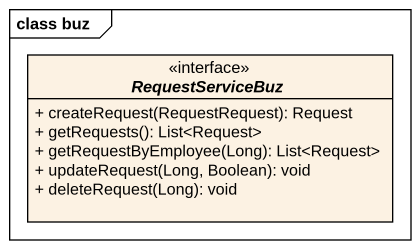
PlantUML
@startuml
mainframe class buz
hide circle
hide empty members
skinparam classAttributeIconSize 0
interface RequestServiceBuz <<interface>> {
  + createRequest(RequestRequest): Request
  + getRequests(): List<Request>
  + getRequestByEmployee(Long): List<Request>
  + updateRequest(Long, Boolean): void
  + deleteRequest(Long): void
}
@enduml
